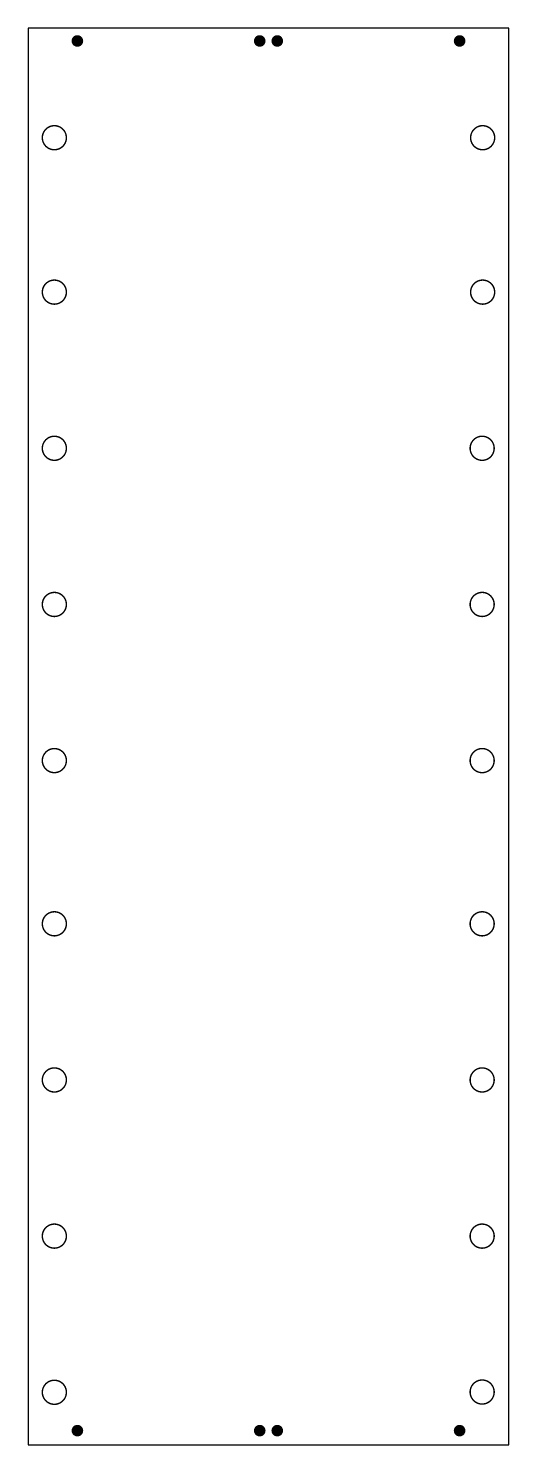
# Model space of a CAD drawing. Extents: x 218 to 286, y 230 to 432.
import ezdxf

# ---------------------------------------------------------------- set-up
doc = ezdxf.new("R2010")
doc.units = 0
doc.layers.get('0').update_dxf_attribs({"linetype": 'CONTINUOUS'})
for name, color, linetype in [('_BOARD', 254, 'CONTINUOUS'), ('_DRILL', 251, 'CONTINUOUS'), ('BOTTOM_SOLDER_MASK', 5, 'CONTINUOUS'), ('TOP_SILKSCREEN', 1, 'CONTINUOUS'), ('TOP_SOLDER_MASK', 2, 'CONTINUOUS')]:
    doc.layers.add(name, color=color, linetype=linetype)

# ---------------------------------------------------------------- blocks, each defined once
blk = doc.blocks.new('PAD')
at = {"const_width": 0.762}
blk.add_lwpolyline([(-0.381, 0, 1), (0.381, 0, 1)], format="xyb", close=True, dxfattribs=at)
blk = doc.blocks.new('_HOLE')
blk.add_circle((0, 0), 0.5)

msp = doc.modelspace()

# ---------------------------------------------------------------- linework, layer by layer
at = {"layer": '_BOARD', "color": 3}
msp.add_lwpolyline([(217.5, 230.5), (286, 230.5), (286, 230.5), (286, 432.3), (286, 432.3), (217.5, 432.3), (217.5, 432.3), (217.5, 230.5), (217.5, 230.5)], close=True, dxfattribs=at)
at = {"layer": 'TOP_SILKSCREEN', "color": 135}
for points in [[(219.5508, 416.7145, 0.1016, 0.1016, 1), (219.4492, 416.7145, 0, 0, 0), (219.5, 416.7145, 0, 0, 0), (219.5, 416.7145, 0.2032, 0.2032, 1), (222.9288, 416.7145, 0, 0, 0), (222.9288, 416.7145, 0.1016, 0.1016, 0), (222.9796, 416.7145, 0.1016, 0.1016, 1), (222.878, 416.7145, 0, 0, 0), (222.878, 416.7145, 0.1016, 0.1016, 1), (222.9796, 416.7145, 0, 0, 0), (222.9288, 416.7145, 0, 0, 0), (222.9288, 416.7145, 0.2032, 0.2032, 1), (219.5, 416.7145, 0.2032, 0.2032, 0), (219.5, 416.7145, 0, 0, 0), (219.5, 416.7145, 0.1016, 0.1016, 0), (219.4492, 416.7145, 0.1016, 0.1016, 1), (219.5508, 416.7145, 0, 0, 0)], [(280.622, 416.7145, 0.1016, 0.1016, 1), (280.5204, 416.7145, 0, 0, 0), (280.5712, 416.7145, 0, 0, 0), (280.5712, 416.7145, 0.2032, 0.2032, 1), (284, 416.7145, 0, 0, 0), (284, 416.7145, 0.1016, 0.1016, 0), (284.0508, 416.7145, 0.1016, 0.1016, 1), (283.9492, 416.7145, 0, 0, 0), (283.9492, 416.7145, 0.1016, 0.1016, 1), (284.0508, 416.7145, 0, 0, 0), (284, 416.7145, 0, 0, 0), (284, 416.7145, 0.2032, 0.2032, 1), (280.5712, 416.7145, 0.2032, 0.2032, 0), (280.5712, 416.7145, 0, 0, 0), (280.5712, 416.7145, 0.1016, 0.1016, 0), (280.5204, 416.7145, 0.1016, 0.1016, 1), (280.622, 416.7145, 0, 0, 0)], [(219.5508, 394.7144, 0.1016, 0.1016, 1), (219.4492, 394.7144, 0, 0, 0), (219.5, 394.7144, 0, 0, 0), (219.5, 394.7144, 0.2032, 0.2032, 1), (222.9288, 394.7144, 0, 0, 0), (222.9288, 394.7144, 0.1016, 0.1016, 0), (222.9796, 394.7144, 0.1016, 0.1016, 1), (222.878, 394.7144, 0, 0, 0), (222.878, 394.7144, 0.1016, 0.1016, 1), (222.9796, 394.7144, 0, 0, 0), (222.9288, 394.7144, 0, 0, 0), (222.9288, 394.7144, 0.2032, 0.2032, 1), (219.5, 394.7144, 0.2032, 0.2032, 0), (219.5, 394.7144, 0, 0, 0), (219.5, 394.7144, 0.1016, 0.1016, 0), (219.4492, 394.7144, 0.1016, 0.1016, 1), (219.5508, 394.7144, 0, 0, 0)], [(280.622, 394.7144, 0.1016, 0.1016, 1), (280.5204, 394.7144, 0, 0, 0), (280.5712, 394.7144, 0, 0, 0), (280.5712, 394.7144, 0.2032, 0.2032, 1), (284, 394.7144, 0, 0, 0), (284, 394.7144, 0.1016, 0.1016, 0), (284.0508, 394.7144, 0.1016, 0.1016, 1), (283.9492, 394.7144, 0, 0, 0), (283.9492, 394.7144, 0.1016, 0.1016, 1), (284.0508, 394.7144, 0, 0, 0), (284, 394.7144, 0, 0, 0), (284, 394.7144, 0.2032, 0.2032, 1), (280.5712, 394.7144, 0.2032, 0.2032, 0), (280.5712, 394.7144, 0, 0, 0), (280.5712, 394.7144, 0.1016, 0.1016, 0), (280.5204, 394.7144, 0.1016, 0.1016, 1), (280.622, 394.7144, 0, 0, 0)], [(219.5508, 372.4644, 0.1016, 0.1016, 1), (219.4492, 372.4644, 0, 0, 0), (219.5, 372.4644, 0, 0, 0), (219.5, 372.4644, 0.2032, 0.2032, 1), (222.9288, 372.4644, 0, 0, 0), (222.9288, 372.4644, 0.1016, 0.1016, 0), (222.9796, 372.4644, 0.1016, 0.1016, 1), (222.878, 372.4644, 0, 0, 0), (222.878, 372.4644, 0.1016, 0.1016, 1), (222.9796, 372.4644, 0, 0, 0), (222.9288, 372.4644, 0, 0, 0), (222.9288, 372.4644, 0.2032, 0.2032, 1), (219.5, 372.4644, 0.2032, 0.2032, 0), (219.5, 372.4644, 0, 0, 0), (219.5, 372.4644, 0.1016, 0.1016, 0), (219.4492, 372.4644, 0.1016, 0.1016, 1), (219.5508, 372.4644, 0, 0, 0)], [(280.5508, 372.4644, 0.1016, 0.1016, 1), (280.4492, 372.4644, 0, 0, 0), (280.5, 372.4644, 0, 0, 0), (280.5, 372.4644, 0.2032, 0.2032, 1), (283.9288, 372.4644, 0, 0, 0), (283.9288, 372.4644, 0.1016, 0.1016, 0), (283.9796, 372.4644, 0.1016, 0.1016, 1), (283.878, 372.4644, 0, 0, 0), (283.878, 372.4644, 0.1016, 0.1016, 1), (283.9796, 372.4644, 0, 0, 0), (283.9288, 372.4644, 0, 0, 0), (283.9288, 372.4644, 0.2032, 0.2032, 1), (280.5, 372.4644, 0.2032, 0.2032, 0), (280.5, 372.4644, 0, 0, 0), (280.5, 372.4644, 0.1016, 0.1016, 0), (280.4492, 372.4644, 0.1016, 0.1016, 1), (280.5508, 372.4644, 0, 0, 0)], [(219.5508, 350.2145, 0.1016, 0.1016, 1), (219.4492, 350.2145, 0, 0, 0), (219.5, 350.2145, 0, 0, 0), (219.5, 350.2145, 0.2032, 0.2032, 1), (222.9288, 350.2145, 0, 0, 0), (222.9288, 350.2145, 0.1016, 0.1016, 0), (222.9796, 350.2145, 0.1016, 0.1016, 1), (222.878, 350.2145, 0, 0, 0), (222.878, 350.2145, 0.1016, 0.1016, 1), (222.9796, 350.2145, 0, 0, 0), (222.9288, 350.2145, 0, 0, 0), (222.9288, 350.2145, 0.2032, 0.2032, 1), (219.5, 350.2145, 0.2032, 0.2032, 0), (219.5, 350.2145, 0, 0, 0), (219.5, 350.2145, 0.1016, 0.1016, 0), (219.4492, 350.2145, 0.1016, 0.1016, 1), (219.5508, 350.2145, 0, 0, 0)], [(280.5508, 350.2145, 0.1016, 0.1016, 1), (280.4492, 350.2145, 0, 0, 0), (280.5, 350.2145, 0, 0, 0), (280.5, 350.2145, 0.2032, 0.2032, 1), (283.9288, 350.2145, 0, 0, 0), (283.9288, 350.2145, 0.1016, 0.1016, 0), (283.9796, 350.2145, 0.1016, 0.1016, 1), (283.878, 350.2145, 0, 0, 0), (283.878, 350.2145, 0.1016, 0.1016, 1), (283.9796, 350.2145, 0, 0, 0), (283.9288, 350.2145, 0, 0, 0), (283.9288, 350.2145, 0.2032, 0.2032, 1), (280.5, 350.2145, 0.2032, 0.2032, 0), (280.5, 350.2145, 0, 0, 0), (280.5, 350.2145, 0.1016, 0.1016, 0), (280.4492, 350.2145, 0.1016, 0.1016, 1), (280.5508, 350.2145, 0, 0, 0)], [(219.5508, 327.9645, 0.1016, 0.1016, 1), (219.4492, 327.9645, 0, 0, 0), (219.5, 327.9645, 0, 0, 0), (219.5, 327.9645, 0.2032, 0.2032, 1), (222.9288, 327.9645, 0, 0, 0), (222.9288, 327.9645, 0.1016, 0.1016, 0), (222.9796, 327.9645, 0.1016, 0.1016, 1), (222.878, 327.9645, 0, 0, 0), (222.878, 327.9645, 0.1016, 0.1016, 1), (222.9796, 327.9645, 0, 0, 0), (222.9288, 327.9645, 0, 0, 0), (222.9288, 327.9645, 0.2032, 0.2032, 1), (219.5, 327.9645, 0.2032, 0.2032, 0), (219.5, 327.9645, 0, 0, 0), (219.5, 327.9645, 0.1016, 0.1016, 0), (219.4492, 327.9645, 0.1016, 0.1016, 1), (219.5508, 327.9645, 0, 0, 0)], [(280.5508, 327.9645, 0.1016, 0.1016, 1), (280.4492, 327.9645, 0, 0, 0), (280.5, 327.9645, 0, 0, 0), (280.5, 327.9645, 0.2032, 0.2032, 1), (283.9288, 327.9645, 0, 0, 0), (283.9288, 327.9645, 0.1016, 0.1016, 0), (283.9796, 327.9645, 0.1016, 0.1016, 1), (283.878, 327.9645, 0, 0, 0), (283.878, 327.9645, 0.1016, 0.1016, 1), (283.9796, 327.9645, 0, 0, 0), (283.9288, 327.9645, 0, 0, 0), (283.9288, 327.9645, 0.2032, 0.2032, 1), (280.5, 327.9645, 0.2032, 0.2032, 0), (280.5, 327.9645, 0, 0, 0), (280.5, 327.9645, 0.1016, 0.1016, 0), (280.4492, 327.9645, 0.1016, 0.1016, 1), (280.5508, 327.9645, 0, 0, 0)], [(219.5508, 304.7144, 0.1016, 0.1016, 1), (219.4492, 304.7144, 0, 0, 0), (219.5, 304.7144, 0, 0, 0), (219.5, 304.7144, 0.2032, 0.2032, 1), (222.9288, 304.7144, 0, 0, 0), (222.9288, 304.7144, 0.1016, 0.1016, 0), (222.9796, 304.7144, 0.1016, 0.1016, 1), (222.878, 304.7144, 0, 0, 0), (222.878, 304.7144, 0.1016, 0.1016, 1), (222.9796, 304.7144, 0, 0, 0), (222.9288, 304.7144, 0, 0, 0), (222.9288, 304.7144, 0.2032, 0.2032, 1), (219.5, 304.7144, 0.2032, 0.2032, 0), (219.5, 304.7144, 0, 0, 0), (219.5, 304.7144, 0.1016, 0.1016, 0), (219.4492, 304.7144, 0.1016, 0.1016, 1), (219.5508, 304.7144, 0, 0, 0)], [(280.5508, 304.7144, 0.1016, 0.1016, 1), (280.4492, 304.7144, 0, 0, 0), (280.5, 304.7144, 0, 0, 0), (280.5, 304.7144, 0.2032, 0.2032, 1), (283.9288, 304.7144, 0, 0, 0), (283.9288, 304.7144, 0.1016, 0.1016, 0), (283.9796, 304.7144, 0.1016, 0.1016, 1), (283.878, 304.7144, 0, 0, 0), (283.878, 304.7144, 0.1016, 0.1016, 1), (283.9796, 304.7144, 0, 0, 0), (283.9288, 304.7144, 0, 0, 0), (283.9288, 304.7144, 0.2032, 0.2032, 1), (280.5, 304.7144, 0.2032, 0.2032, 0), (280.5, 304.7144, 0, 0, 0), (280.5, 304.7144, 0.1016, 0.1016, 0), (280.4492, 304.7144, 0.1016, 0.1016, 1), (280.5508, 304.7144, 0, 0, 0)], [(219.5508, 282.4644, 0.1016, 0.1016, 1), (219.4492, 282.4644, 0, 0, 0), (219.5, 282.4644, 0, 0, 0), (219.5, 282.4644, 0.2032, 0.2032, 1), (222.9288, 282.4644, 0, 0, 0), (222.9288, 282.4644, 0.1016, 0.1016, 0), (222.9796, 282.4644, 0.1016, 0.1016, 1), (222.878, 282.4644, 0, 0, 0), (222.878, 282.4644, 0.1016, 0.1016, 1), (222.9796, 282.4644, 0, 0, 0), (222.9288, 282.4644, 0, 0, 0), (222.9288, 282.4644, 0.2032, 0.2032, 1), (219.5, 282.4644, 0.2032, 0.2032, 0), (219.5, 282.4644, 0, 0, 0), (219.5, 282.4644, 0.1016, 0.1016, 0), (219.4492, 282.4644, 0.1016, 0.1016, 1), (219.5508, 282.4644, 0, 0, 0)], [(280.5508, 282.4644, 0.1016, 0.1016, 1), (280.4492, 282.4644, 0, 0, 0), (280.5, 282.4644, 0, 0, 0), (280.5, 282.4644, 0.2032, 0.2032, 1), (283.9288, 282.4644, 0, 0, 0), (283.9288, 282.4644, 0.1016, 0.1016, 0), (283.9796, 282.4644, 0.1016, 0.1016, 1), (283.878, 282.4644, 0, 0, 0), (283.878, 282.4644, 0.1016, 0.1016, 1), (283.9796, 282.4644, 0, 0, 0), (283.9288, 282.4644, 0, 0, 0), (283.9288, 282.4644, 0.2032, 0.2032, 1), (280.5, 282.4644, 0.2032, 0.2032, 0), (280.5, 282.4644, 0, 0, 0), (280.5, 282.4644, 0.1016, 0.1016, 0), (280.4492, 282.4644, 0.1016, 0.1016, 1), (280.5508, 282.4644, 0, 0, 0)], [(219.5508, 260.2144, 0.1016, 0.1016, 1), (219.4492, 260.2144, 0, 0, 0), (219.5, 260.2144, 0, 0, 0), (219.5, 260.2144, 0.2032, 0.2032, 1), (222.9288, 260.2144, 0, 0, 0), (222.9288, 260.2144, 0.1016, 0.1016, 0), (222.9796, 260.2144, 0.1016, 0.1016, 1), (222.878, 260.2144, 0, 0, 0), (222.878, 260.2144, 0.1016, 0.1016, 1), (222.9796, 260.2144, 0, 0, 0), (222.9288, 260.2144, 0, 0, 0), (222.9288, 260.2144, 0.2032, 0.2032, 1), (219.5, 260.2144, 0.2032, 0.2032, 0), (219.5, 260.2144, 0, 0, 0), (219.5, 260.2144, 0.1016, 0.1016, 0), (219.4492, 260.2144, 0.1016, 0.1016, 1), (219.5508, 260.2144, 0, 0, 0)], [(280.5508, 260.2144, 0.1016, 0.1016, 1), (280.4492, 260.2144, 0, 0, 0), (280.5, 260.2144, 0, 0, 0), (280.5, 260.2144, 0.2032, 0.2032, 1), (283.9288, 260.2144, 0, 0, 0), (283.9288, 260.2144, 0.1016, 0.1016, 0), (283.9796, 260.2144, 0.1016, 0.1016, 1), (283.878, 260.2144, 0, 0, 0), (283.878, 260.2144, 0.1016, 0.1016, 1), (283.9796, 260.2144, 0, 0, 0), (283.9288, 260.2144, 0, 0, 0), (283.9288, 260.2144, 0.2032, 0.2032, 1), (280.5, 260.2144, 0.2032, 0.2032, 0), (280.5, 260.2144, 0, 0, 0), (280.5, 260.2144, 0.1016, 0.1016, 0), (280.4492, 260.2144, 0.1016, 0.1016, 1), (280.5508, 260.2144, 0, 0, 0)], [(219.5508, 237.9645, 0.1016, 0.1016, 1), (219.4492, 237.9645, 0, 0, 0), (219.5, 237.9645, 0, 0, 0), (219.5, 237.9645, 0.2032, 0.2032, 1), (222.9288, 237.9645, 0, 0, 0), (222.9288, 237.9645, 0.1016, 0.1016, 0), (222.9796, 237.9645, 0.1016, 0.1016, 1), (222.878, 237.9645, 0, 0, 0), (222.878, 237.9645, 0.1016, 0.1016, 1), (222.9796, 237.9645, 0, 0, 0), (222.9288, 237.9645, 0, 0, 0), (222.9288, 237.9645, 0.2032, 0.2032, 1), (219.5, 237.9645, 0.2032, 0.2032, 0), (219.5, 237.9645, 0, 0, 0), (219.5, 237.9645, 0.1016, 0.1016, 0), (219.4492, 237.9645, 0.1016, 0.1016, 1), (219.5508, 237.9645, 0, 0, 0)], [(280.5508, 238, 0.1016, 0.1016, 1), (280.4492, 238, 0, 0, 0), (280.5, 238, 0, 0, 0), (280.5, 238, 0.2032, 0.2032, 1), (283.9288, 238, 0, 0, 0), (283.9288, 238, 0.1016, 0.1016, 0), (283.9796, 238, 0.1016, 0.1016, 1), (283.878, 238, 0, 0, 0), (283.878, 238, 0.1016, 0.1016, 1), (283.9796, 238, 0, 0, 0), (283.9288, 238, 0, 0, 0), (283.9288, 238, 0.2032, 0.2032, 1), (280.5, 238, 0.2032, 0.2032, 0), (280.5, 238, 0, 0, 0), (280.5, 238, 0.1016, 0.1016, 0), (280.4492, 238, 0.1016, 0.1016, 1), (280.5508, 238, 0, 0, 0)]]:
    msp.add_lwpolyline(points, format="xyseb", close=True, dxfattribs=at)

# ---------------------------------------------------------------- block references
at = {"layer": '_DRILL', "xscale": 0.889, "yscale": 0.889}
for p in [(224.5, 430.5), (250.5, 430.5), (253, 430.5), (279, 430.5), (224.5, 232.5), (250.5, 232.5), (253, 232.5), (279, 232.5)]:
    msp.add_blockref('_HOLE', p, dxfattribs=at)
at = {"layer": 'BOTTOM_SOLDER_MASK', "color": 253, "xscale": 1.083, "yscale": 1.083}
for p in [(224.5, 430.5), (224.5, 430.5), (250.5, 430.5), (250.5, 430.5), (253, 430.5), (253, 430.5), (279, 430.5), (279, 430.5), (224.5, 232.5), (224.5, 232.5), (250.5, 232.5), (250.5, 232.5), (253, 232.5), (253, 232.5), (279, 232.5), (279, 232.5)]:
    msp.add_blockref('PAD', p, dxfattribs=at)
at = {"layer": 'TOP_SOLDER_MASK', "color": 253, "xscale": 1.083, "yscale": 1.083}
for p in [(224.5, 430.5), (224.5, 430.5), (250.5, 430.5), (250.5, 430.5), (253, 430.5), (253, 430.5), (279, 430.5), (279, 430.5), (224.5, 232.5), (224.5, 232.5), (250.5, 232.5), (250.5, 232.5), (253, 232.5), (253, 232.5), (279, 232.5), (279, 232.5)]:
    msp.add_blockref('PAD', p, dxfattribs=at)

doc.saveas('drawing.dxf')
